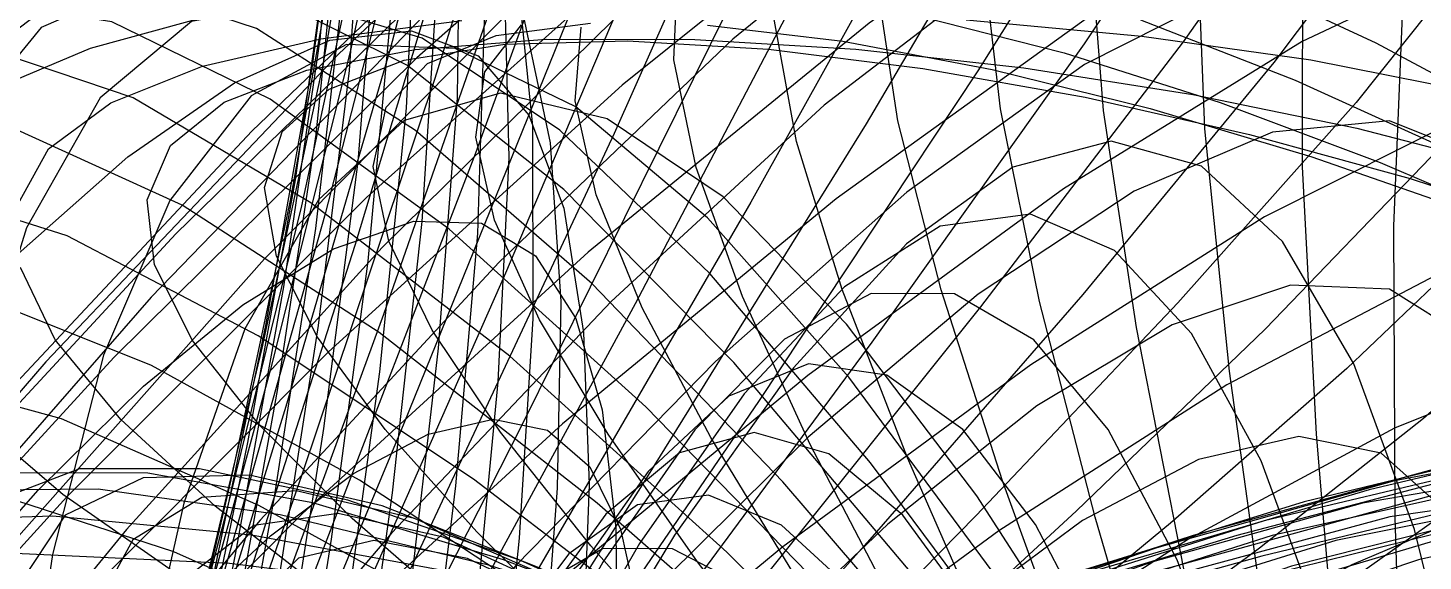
# Model space of a CAD drawing. Header units: metres. Extents: x 6 to 209, y 2 to 206.
# Drawn here: x 81.57 to 121.36, y 134.31 to 149.53 of the extents above; entities that cross this region are included whole.
import ezdxf

# ---------------------------------------------------------------- set-up
doc = ezdxf.new("R2010")
doc.units = ezdxf.units.M

msp = doc.modelspace()

# ---------------------------------------------------------------- linework, layer by layer
for points in [[(49.877, 179.262), (59.5963, 186.5542), (69.2255, 193.0405), (78.4413, 198.4687), (86.9445, 202.6122), (94.471, 205.2783), (100.8001, 206.3159), (105.7626, 205.6207), (109.2457, 203.1402), (111.1968, 198.8757), (111.6242, 192.8837), (110.5969, 185.274), (108.2405, 176.2073), (104.7324, 165.8906), (100.2946, 154.5702), (95.1848, 142.5249), (89.6866, 130.0566), (84.0981, 117.4809), (78.721, 105.1173), (73.8483, 93.2786)], [(48.7632, 177.8421), (58.6249, 185.1089), (68.4924, 191.6599), (78.0298, 197.2441), (86.9223, 201.6324), (94.8874, 204.6264), (101.6842, 206.065), (107.1218, 205.8318), (111.0655, 203.8587), (113.4415, 200.1299), (114.238, 194.6828), (113.5059, 187.6078), (111.3556, 179.0458), (107.9527, 169.1845), (103.5112, 158.2525), (98.2849, 146.5128), (92.5579, 134.254), (86.6333, 121.7817), (80.8216, 109.4084), (75.429, 97.444)], [(51.4634, 180.1982), (60.9198, 187.3876), (70.1968, 193.6878), (78.9875, 198.8504), (87.012, 202.6555), (94.0271, 204.9207), (99.8346, 205.5076), (104.2881, 204.3273), (107.2968, 201.3443), (108.829, 196.5782), (108.9121, 190.104), (107.6305, 182.0504), (105.1225, 172.5958), (101.5741, 161.9632), (97.2114, 150.4131), (92.2919, 138.2358), (87.0946, 125.7415), (81.9085, 113.2507), (77.0222, 101.0841)], [(48.2043, 176.0022), (58.0793, 183.1139), (68.0593, 189.6029), (77.8005, 195.2242), (86.9764, 199.7513), (95.2897, 202.9839), (102.482, 204.7555), (108.3429, 204.9404), (112.7171, 203.458), (115.5095, 200.2766), (116.6877, 195.4156), (116.283, 188.9455), (114.3883, 180.9862), (111.1543, 171.7042), (106.7832, 161.3073), (101.5212, 150.0388), (95.6482, 138.1694), (89.4677, 125.9896), (83.2952, 113.8), (77.4455, 101.9018)], [(44.3843, 172.9465), (53.4243, 180.6119), (62.5118, 187.5792), (71.3399, 193.5843), (79.6212, 198.3867), (87.0976, 201.7777), (93.549, 203.5883), (98.8008, 203.6958), (102.7294, 202.0283), (105.2662, 198.5683), (106.3989, 193.3538), (106.1718, 186.4778), (104.6828, 178.0854), (102.0796, 168.3704), (98.5532, 157.5683), (94.3303, 145.9498), (89.6645, 133.8118), (84.826, 121.4679), (80.0915, 109.2384), (75.7332, 97.4398)], [(48.2602, 173.8238), (58.0175, 180.6569), (67.9787, 186.9592), (77.7969, 192.4966), (87.1389, 197.0496), (95.6962, 200.4208), (103.1968, 202.4427), (109.4134, 202.9838), (114.1721, 201.9542), (117.3574, 199.3089), (118.9166, 195.0508), (118.8604, 189.231), (117.2624, 181.9484), (114.256, 173.3467), (110.0284, 163.6109), (104.8139, 152.9613), (98.8843, 141.6474), (92.539, 129.94), (86.0933, 118.1225), (79.8665, 106.4826), (74.1695, 95.3027)], [(46.9802, 173.0868), (55.6532, 180.4955), (64.2852, 187.1367), (72.5889, 192.7556), (80.2988, 197.1233), (87.1803, 200.0454), (93.0374, 201.369), (97.7192, 200.9889), (101.1249, 198.8515), (103.2065, 194.9576), (103.9699, 189.3625), (103.4737, 182.1756), (101.8267, 173.5566), (99.1829, 163.7109), (95.7349, 152.8833), (91.7067, 141.3501), (87.3443, 129.4103), (82.9066, 117.3761), (78.6546, 105.5627), (74.8417, 94.2778)], [(48.9636, 171.3978), (58.4769, 177.8421), (68.289, 183.8423), (78.0551, 189.1796), (87.4398, 193.6459), (96.1286, 197.0512), (103.8392, 199.231), (110.3312, 200.0526), (115.4145, 199.4198), (118.9552, 197.2775), (120.8808, 193.6143), (121.1816, 188.4636), (119.9109, 181.9035), (117.1825, 174.0551), (113.1661, 165.0788), (108.0807, 155.1706), (102.1859, 144.5553), (95.7724, 133.4805), (89.1509, 122.2085), (82.6401, 111.0085), (76.5547, 100.1478)], [(49.8107, 172.8174), (58.0427, 179.8755), (66.1554, 186.1074), (73.8832, 191.2708), (80.9837, 195.1517), (87.2466, 197.5722), (92.5001, 198.3974), (96.6166, 197.5407), (99.517, 194.9668), (101.1723, 190.6941), (101.6043, 184.7945), (100.8838, 177.3913), (99.1274, 168.6561), (96.4925, 158.8028), (93.1705, 148.0816), (89.3796, 136.7704), (85.3557, 125.1662), (81.3434, 113.5752), (77.5863, 102.3033)], [(50.317, 168.8171), (59.4708, 174.7815), (69.0111, 180.3802), (78.6, 185.4128), (87.9047, 189.6866), (96.6093, 193.0233), (104.4259, 195.2654), (111.1044, 196.2827), (116.4417, 195.9768), (120.2881, 194.2857), (122.5527, 191.1866), (123.2059, 186.6971), (122.2805, 180.8764), (119.8697, 173.823), (116.1234, 165.6734), (111.2425, 156.5974), (105.4709, 146.7938), (99.0867, 136.4843), (92.3912, 125.9068), (85.6979, 115.308), (79.3208, 104.9361), (73.5621, 95.0327)], [(45.0834, 164.9166), (52.7511, 172.1771), (60.4919, 178.8136), (68.0463, 184.5767), (75.1713, 189.2392), (81.6484, 192.604), (87.2912, 194.5114), (91.9515, 194.8454), (95.524, 193.538), (97.9495, 190.5719), (99.2162, 185.9821), (99.3595, 179.855), (98.4597, 172.3259), (96.6388, 163.5751), (94.0548, 153.8222), (90.8955, 143.319), (87.3708, 132.3415), (83.7047, 121.1809), (80.1259, 110.1344), (76.8594, 99.4949)], [(44.3765, 160.6321), (52.2918, 166.1702), (60.9871, 171.5871), (70.1465, 176.7053), (79.4433, 181.3459), (88.5522, 185.3346), (97.1602, 188.5079), (104.9781, 190.7193), (111.7504, 191.8446), (117.2644, 191.7871), (121.3573, 190.4811), (123.9222, 187.8956), (124.9109, 184.0355), (124.336, 178.9426), (122.2696, 172.695), (118.8406, 165.4054), (114.2298, 157.218), (108.6623, 148.3046), (102.4002, 138.8595), (95.7315, 129.094), (88.9602, 119.2296), (82.3946, 109.4918), (76.3359, 100.1028)], [(48.461, 164.3908), (55.6884, 171.2344), (62.9124, 177.4032), (69.8943, 182.6628), (76.4138, 186.8024), (82.2757, 189.6432), (87.3169, 191.0444), (91.4115, 190.9088), (94.4746, 189.1866), (96.4652, 185.8777), (97.3863, 181.0319), (97.2847, 174.7482), (96.2479, 167.1717), (94.4009, 158.4887), (91.9004, 148.9216), (88.9284, 138.7209), (85.6853, 128.158), (82.3815, 117.5154), (79.2293, 107.0784), (76.4344, 97.125)], [(45.1382, 156.8096), (51.7531, 163.6868), (58.5278, 170.0835), (65.2333, 175.7634), (71.6518, 180.508), (77.5848, 184.124), (82.8592, 186.4508), (87.3338, 187.3664), (90.9031, 186.792), (93.501, 184.695), (95.1022, 181.091), (95.7226, 176.0432), (95.4181, 169.6612), (94.2815, 162.0975), (92.4388, 153.5426), (90.0439, 144.2191), (87.272, 134.3745), (84.3127, 124.2728), (81.3627, 114.1866), (78.6178, 104.3875), (76.265, 95.1374)], [(47.4984, 158.6178), (54.8299, 163.5364), (62.9884, 168.3636), (71.6763, 172.9465), (80.5821, 177.1291), (89.3918, 180.7576), (97.7997, 183.6861), (105.5195, 185.7819), (112.2943, 186.9303), (117.9054, 187.0394), (122.1802, 186.0436), (124.9981, 183.9067), (126.2944, 180.6237), (126.0626, 176.2221), (124.3541, 170.7615), (121.2762, 164.3326), (116.988, 157.0548), (111.6943, 149.0734), (105.6377, 140.555), (99.0902, 131.6832), (92.3421, 122.6526), (85.6923, 113.6636), (79.4361, 104.9158), (73.8551, 96.6026)], [(48.6199, 156.4197), (54.8656, 162.8931), (61.1974, 168.837), (67.4044, 174.0294), (73.2886, 178.2676), (78.6719, 181.3759), (83.4019, 183.2116), (87.3572, 183.6707), (90.4507, 182.6915), (92.6328, 180.2577), (93.8921, 176.3988), (94.2553, 171.1901), (93.7855, 164.75), (92.5793, 157.2368), (90.7626, 148.8435), (88.4851, 139.7914), (85.9149, 130.3235), (83.2308, 120.6958), (80.6159, 111.1696), (78.25, 102.0024)], [(51.1392, 156.6865), (57.848, 160.983), (65.4148, 165.2044), (73.5628, 169.2222), (81.9987, 172.904), (90.4233, 176.1178), (98.5419, 178.7371), (106.0748, 180.6452), (112.7673, 181.7395), (118.3984, 181.9359), (122.789, 181.1717), (125.8077, 179.4089), (127.3754, 176.6358), (127.4682, 172.8684), (126.1178, 168.1505), (123.4102, 162.5531), (119.4825, 156.1728), (114.5174, 149.1295), (108.7368, 141.5629), (102.3934, 133.6287), (95.7613, 125.4943), (89.1259, 117.3335), (82.7735, 109.322), (76.9804, 101.6314)], [(46.166, 149.6005), (51.8373, 156.0315), (57.7327, 162.1107), (63.6507, 167.6164), (69.397, 172.3406), (74.7919, 176.0964), (79.6758, 178.7243), (83.915, 180.0989), (87.4056, 180.1327), (90.0773, 178.7804), (91.8945, 176.0402), (92.858, 171.9544), (93.0035, 166.6088), (92.3999, 160.1296), (91.1466, 152.6797), (89.3683, 144.4536), (87.211, 135.671), (84.8349, 126.5694), (82.4089, 117.3968), (80.1033, 108.4033), (78.0833, 99.8329)], [(49.3141, 149.6144), (54.7389, 155.7305), (60.3192, 161.4426), (65.8671, 166.5402), (71.2035, 170.8284), (76.1646, 174.1346), (80.6076, 176.3148), (84.415, 177.2593), (87.4987, 176.8961), (89.8025, 175.1947), (91.3038, 172.1667), (92.0133, 167.8663), (91.9747, 162.3887), (91.2618, 155.8673), (89.9759, 148.4691), (88.2409, 140.3901), (86.1986, 131.8479), (84.0026, 123.0756), (81.8124, 114.3134), (79.7871, 105.8013), (78.0786, 97.7707)], [(47.1506, 143.6783), (52.0907, 149.7611), (57.3071, 155.5995), (62.619, 160.9833), (67.8502, 165.7119), (72.8347, 169.6023), (77.4229, 172.4947), (81.4861, 174.2593), (84.9214, 174.8004), (87.6543, 174.0607), (89.6411, 172.0231), (90.8702, 168.7118), (91.3615, 164.1922), (91.1655, 158.5687), (90.3607, 151.9815), (89.05, 144.6022), (87.3567, 136.6283), (85.4192, 128.2767), (83.3855, 119.7767), (81.407, 111.3621), (79.6329, 103.2642)], [(126.3944, 174.6011), (128.192, 172.2611), (128.5823, 169.0557), (127.5785, 165.0159), (125.2464, 160.1958), (121.7011, 154.6716), (117.1032, 148.5399), (111.6525, 141.915), (105.581, 134.926), (99.1441, 127.7131), (92.6113, 120.4239), (86.2563, 113.2087), (80.347, 106.2166), (75.1353, 99.5907)], [(49.6633, 144.1963), (54.5024, 150.1033), (59.5562, 155.7083), (64.6523, 160.8075), (69.624, 165.2087), (74.3165, 168.739), (78.5922, 171.2503), (82.3349, 172.6253), (85.4539, 172.7816), (87.8868, 171.6749), (89.6011, 169.3012), (90.595, 165.6967), (90.8967, 160.9378), (90.5633, 155.1382), (89.6774, 148.4453), (88.3443, 141.0361), (86.6871, 133.1107), (84.8417, 124.8864), (82.9517, 116.5902), (81.1619, 108.4514), (79.6133, 100.6941)], [(129.0956, 101.4556), (132.079, 114.9008), (134.5887, 127.5976), (136.4086, 139.2013), (137.3507, 149.4031), (137.2622, 157.9403), (136.0323, 164.6045), (133.5975, 169.2481), (129.944, 171.7892), (125.1099, 172.2131), (119.1841, 170.5728), (112.3045, 166.9859), (104.6532, 161.6303), (96.451, 154.7374), (87.9497, 146.5833), (79.4239, 137.4789), (71.1613, 127.7587), (63.4527, 117.7686), (56.5816, 107.8539), (50.8144, 98.347)], [(127.1163, 91.7818), (130.4455, 105.5275), (133.4485, 118.7661), (135.8914, 131.1371), (137.5628, 142.3086), (138.2821, 151.9881), (137.9074, 159.9318), (136.3415, 165.9527), (133.5362, 169.9262), (129.4948, 171.7935), (124.2734, 171.5632), (117.9791, 169.3103), (110.7671, 165.1727), (102.8359, 159.346), (94.4209, 152.076), (85.786, 143.6496), (77.215, 134.3844), (69.0016, 124.6173), (61.4388, 114.6926), (54.8092, 104.9493), (49.3739, 95.7097)], [(127.7255, 97.2633), (130.6337, 110.7074), (133.1576, 123.5341), (135.0807, 135.3918), (136.2103, 145.9605), (136.386, 154.9626), (135.4861, 162.1719), (133.4328, 167.4205), (130.1966, 170.604), (125.7978, 171.685), (120.3067, 170.6932), (113.8422, 167.7237), (106.5679, 162.9339), (98.6873, 156.5363), (90.4367, 148.7917), (82.0777, 139.9989), (73.8878, 130.484), (66.1511, 120.5892), (59.1478, 110.6599), (53.145, 101.0331)], [(47.3557, 138.9786), (51.8082, 144.9105), (56.5882, 150.6876), (61.5276, 156.1037), (66.4605, 160.96), (71.2281, 165.0713), (75.685, 168.2732), (79.7036, 170.4281), (83.1783, 171.4301), (86.0296, 171.2089), (88.2055, 169.733), (89.6837, 167.0107), (90.4716, 163.0907), (90.6052, 158.0602), (90.1479, 152.0428), (89.1871, 145.1944), (87.8305, 137.6979), (86.2021, 129.7578), (84.4363, 121.5933), (82.6735, 113.4306), (81.0534, 105.4961), (79.7101, 98.0088)], [(78.1785, 162.2728), (85.5319, 164.9166), (93.0153, 167.2236), (100.3637, 169.1079), (107.3196, 170.4879), (113.6418, 171.2905), (119.1144, 171.4532), (123.5537, 170.9268), (126.8157, 169.6778), (128.8001, 167.6897), (129.4547, 164.9648), (128.7765, 161.5242), (126.8122, 157.4081), (123.6561, 152.6751), (119.4468, 147.401), (114.362, 141.6772), (108.6121, 135.6078), (102.4324, 129.3076), (96.0746, 122.8982), (89.7978, 116.5052), (83.8585, 110.2544), (78.5018, 104.2681)], [(49.1636, 139.9419), (53.6516, 145.8479), (58.413, 151.5359), (63.2829, 156.8012), (68.1001, 161.4481), (72.7122, 165.2973), (76.9815, 168.1921), (80.7891, 170.0039), (84.039, 170.6378), (86.6611, 170.0351), (88.6135, 168.1768), (89.8833, 165.0838), (90.4865, 160.8172), (90.4671, 155.4761), (89.8948, 149.1947), (88.8619, 142.1382), (87.4797, 134.4972), (85.8735, 126.4818), (84.1775, 118.3143), (82.5297, 110.2223), (81.0661, 102.4307)], [(128.3559, 95.8448), (131.7329, 109.3063), (134.6993, 122.1436), (137.0257, 134.0108), (138.5084, 144.5937), (138.9777, 153.6202), (138.3051, 160.8693), (136.4084, 166.1778), (133.2562, 169.4449), (128.8694, 170.6358), (123.3213, 169.7811), (116.736, 166.9759), (109.2842, 162.3755), (101.1782, 156.1893), (92.6645, 148.6729), (84.0155, 140.119), (75.5199, 130.8464), (67.473, 121.1887), (60.1661, 111.4827), (53.8759, 102.0558)], [(47.7605, 134.2362), (52.1131, 140.6566), (56.819, 146.935), (61.7134, 152.8476), (66.6322, 158.1777), (71.4185, 162.7233), (75.9279, 166.3045), (80.0331, 168.7701), (83.6284, 170.0031), (86.6329, 169.9248), (88.993, 168.4987), (90.6843, 165.7313), (91.7111, 161.6728), (92.1063, 156.4155), (91.9295, 150.0912), (91.2641, 142.8669), (90.2139, 134.9394), (88.8984, 126.5287), (87.448, 117.871), (85.999, 109.2111), (84.6871, 100.7934)], [(47.8556, 136.3511), (52.1612, 142.4312), (56.8033, 148.3686), (61.619, 153.9516), (66.4467, 158.9753), (71.1316, 163.2487), (75.5312, 166.6019), (79.5205, 168.8918), (82.9955, 170.0081), (85.877, 169.8766), (88.1128, 168.4628), (89.6794, 165.7734), (90.5821, 161.8563), (90.8542, 156.7991), (90.5557, 150.7271), (89.7699, 143.7988), (88.6005, 136.2012), (87.1666, 128.1432), (85.5985, 119.8492), (84.0317, 111.5517), (82.6018, 103.4831)], [(49.13, 137.7278), (53.5803, 143.9016), (58.3189, 149.8614), (63.1822, 155.3928), (68.0094, 160.2906), (72.6487, 164.3664), (76.9621, 167.4552), (80.8303, 169.4214), (84.1567, 170.1641), (86.8703, 169.6207), (88.9278, 167.7695), (90.3149, 164.631), (91.0459, 160.2676), (91.1631, 154.7814), (90.7344, 148.3116), (89.8504, 141.03), (88.6204, 133.135), (87.168, 124.8455), (85.6258, 116.3937), (84.1303, 108.0172), (82.816, 99.9513)], [(50.5105, 139.1887), (55.0996, 145.4362), (59.9279, 151.3948), (64.8311, 156.8483), (69.65, 161.5922), (74.2359, 165.4414), (78.4557, 168.2372), (82.1967, 169.8524), (85.3696, 170.1966), (87.912, 169.2198), (89.7898, 166.9138), (90.9979, 163.3139), (91.5601, 158.4973), (91.5273, 152.581), (90.9754, 145.7184), (90.0019, 138.0942), (88.7216, 129.9181), (87.262, 121.4185), (85.7578, 112.8346), (84.3458, 104.4083), (83.159, 96.3766)], [(50.7283, 141.0973), (55.2826, 147.0102), (60.0596, 152.6389), (64.8963, 157.7788), (69.6353, 162.2369), (74.1295, 165.8385), (78.2475, 168.4339), (81.8784, 169.9035), (84.9346, 170.1626), (87.3553, 169.1646), (89.1078, 166.9028), (90.1882, 163.4114), (90.6212, 158.7645), (90.4588, 153.0736), (89.7773, 146.485), (88.6745, 139.174), (87.2656, 131.3402), (85.678, 123.2003), (84.0464, 114.9813), (82.5074, 106.913), (81.1938, 99.2202)], [(126.3735, 93.1343), (129.1545, 106.3677), (131.6408, 119.1212), (133.6187, 131.0421), (134.8949, 141.8052), (135.3043, 151.1229), (134.7167, 158.7552), (133.0431, 164.5171), (130.2393, 168.2843), (126.3088, 169.9974), (121.3034, 169.6627), (115.3223, 167.3521), (108.5092, 163.1996), (101.0481, 157.3961), (93.157, 150.1824), (85.081, 141.8406), (77.0837, 132.6831), (69.4382, 123.0424), (62.4174, 113.2584), (56.2845, 103.6668)], [(49.5483, 135.5672), (54.0319, 142.0305), (58.8165, 148.2759), (63.7369, 154.0788), (68.6312, 159.2244), (73.3463, 163.5155), (77.7431, 166.7796), (81.7013, 168.875), (85.1234, 169.6963), (87.9376, 169.1783), (90.0999, 167.2988), (91.5954, 164.0793), (92.438, 159.5853), (92.6696, 153.9238), (92.3576, 147.2403), (91.5923, 139.7143), (90.4826, 131.5528), (89.1517, 122.9843), (87.7318, 114.2506), (86.3586, 105.5991), (85.1662, 97.2746)], [(122.0101, 98.5895), (121.6719, 107.8518), (121.2429, 117.2868), (120.8356, 126.6152), (120.5619, 135.5619), (120.5276, 143.8652), (120.8283, 151.286), (121.5447, 157.6151), (122.7394, 162.6807), (124.4536, 166.3533), (126.7047, 168.5506), (129.4853, 169.239), (132.7628, 168.4351), (136.4795, 166.204), (140.5548, 162.6571), (144.8868, 157.9475)], [(47.6127, 130.2767), (51.7683, 136.7674), (56.3323, 143.1919), (61.142, 149.323), (66.0342, 154.9384), (70.8509, 159.8282), (75.4444, 163.8026), (79.6829, 166.6988), (83.4543, 168.387), (86.6704, 168.7753), (89.2691, 167.8128), (91.2165, 165.4924), (92.5075, 161.8509), (93.1652, 156.9682), (93.2396, 150.9651), (92.8054, 143.9993), (91.9583, 136.2602), (90.8109, 127.963), (89.4885, 119.3413), (88.123, 110.6395), (86.8485, 102.1046)], [(129.5499, 99.6542), (132.9159, 112.6446), (135.7922, 124.9092), (137.9576, 136.1211), (139.2191, 145.9881), (139.4204, 154.2622), (138.4483, 160.7472), (136.2372, 165.3049), (132.7728, 167.8593), (128.0931, 168.3981), (122.288, 166.9725), (115.4964, 163.6951), (107.9024, 158.7348), (99.7286, 152.3105), (91.2294, 144.6831), (82.6814, 136.1455), (74.3744, 127.0126), (66.601, 117.6094), (59.6464, 108.2599), (53.7778, 99.2755)], [(127.6799, 102.0703), (130.0799, 114.5512), (132.0644, 126.3429), (133.4428, 137.1203), (134.0485, 146.5915), (133.7462, 154.5074), (132.4379, 160.6698), (130.0669, 164.9376), (126.6215, 167.2313), (122.1355, 167.535), (116.6886, 165.8968), (110.4038, 162.4263), (103.4442, 157.2903), (96.0075, 150.7066), (88.3194, 142.9362), (80.6265, 134.2732), (73.187, 125.035), (66.2626, 115.5503), (60.1087, 106.1478), (54.9653, 97.1445)], [(121.7431, 103.0743), (120.8489, 111.9399), (119.8986, 120.876), (119.0155, 129.6241), (118.3199, 137.9326), (117.9239, 145.5651), (117.9273, 152.3089), (118.4125, 157.981), (119.4415, 162.4349), (121.0526, 165.5647), (123.2584, 167.3085), (126.0448, 167.65), (129.371, 166.6186), (133.1701, 164.288), (137.3514, 160.7729), (141.8029, 156.225)], [(50.2353, 131.2954), (54.466, 137.725), (59.046, 144.0139), (63.8149, 149.9378), (68.6137, 155.28), (73.2903, 159.8386), (77.7046, 163.4345), (81.7335, 165.9172), (85.2748, 167.1708), (88.2505, 167.1181), (90.609, 165.7237), (92.3264, 162.9955), (93.4073, 158.9851), (93.8833, 153.7856), (93.8117, 147.5298), (93.2729, 140.3849), (92.3664, 132.5475), (91.2069, 124.2375), (89.9193, 115.6899), (88.6339, 107.1478), (87.4804, 98.854)], [(80.7696, 159.2028), (87.559, 161.3489), (94.5333, 163.2027), (101.4448, 164.6977), (108.0496, 165.7705), (114.1168, 166.3634), (119.4361, 166.4266), (123.8259, 165.9202), (127.1391, 164.8161), (129.269, 163.0994), (130.1522, 160.7696), (129.7718, 157.8408), (128.1571, 154.3424), (125.383, 150.3186), (121.5673, 145.8273), (116.8659, 140.9394), (111.4677, 135.7369), (105.5876, 130.3108), (99.4587, 124.7585), (93.3235, 119.1819), (87.4258, 113.6839), (82.0011, 108.3662), (77.2686, 103.326)], [(122.2806, 99.191), (121.0196, 107.3309), (119.6142, 115.6899), (118.1951, 124.0313), (116.8934, 132.1198), (115.8353, 139.7293), (115.1368, 146.6502), (114.8991, 152.6965), (115.2042, 157.7116), (116.1111, 161.5731), (117.6536, 164.197), (119.838, 165.54), (122.6427, 165.6001), (126.0183, 164.4167), (129.8888, 162.0683), (134.1541, 158.6698), (138.6933, 154.3674), (143.3681, 149.3338)], [(130.6572, 103.0721), (133.9563, 115.4328), (136.6947, 126.9842), (138.6619, 137.4227), (139.6786, 146.4812), (139.6038, 153.9376), (138.3407, 159.6221), (135.8411, 163.422), (132.1075, 165.2847), (127.1943, 165.2194), (121.2062, 163.2954), (114.2952, 159.6391), (106.6554, 154.4295), (98.517, 147.8905), (90.1382, 140.2834), (81.7962, 131.8968), (73.7778, 123.0363), (66.3691, 114.0139), (59.8454, 105.1364), (54.4613, 96.6953)], [(49.622, 125.8125), (53.4148, 132.0641), (57.6487, 138.3237), (62.1703, 144.3718), (66.8239, 149.9908), (71.4573, 154.9731), (75.9266, 159.1288), (80.1012, 162.2918), (83.8686, 164.3265), (87.1375, 165.1327), (89.8408, 164.649), (91.9379, 162.8555), (93.4149, 159.7751), (94.2853, 155.4723), (94.5883, 150.0521), (94.3871, 143.656), (93.7659, 136.4578), (92.8261, 128.6576), (91.6823, 120.4757), (90.457, 112.1446), (89.2762, 103.9016)], [(126.2418, 97.9956), (128.5128, 110.0191), (130.4584, 121.4975), (131.8938, 132.1118), (132.6542, 141.571), (132.6025, 149.6221), (131.6341, 156.0579), (129.6826, 160.7242), (126.7226, 163.5242), (122.7716, 164.4218), (117.8903, 163.4419), (112.1813, 160.6695), (105.786, 156.246), (98.8802, 150.3641), (91.6687, 143.2603), (84.378, 135.2066), (77.249, 126.5007), (70.5284, 117.4552), (64.46, 108.3863), (59.2762, 99.6033)], [(121.6295, 103.6091), (119.8746, 111.2567), (118.0157, 119.0286), (116.1905, 126.7106), (114.5357, 134.0922), (113.1808, 140.9737), (112.243, 147.1723), (111.8226, 152.5283), (111.9989, 156.9102), (112.8264, 160.2184), (114.3328, 162.3886), (116.5173, 163.393), (119.3501, 163.2414), (122.7731, 161.9797), (126.7017, 159.6883), (131.0274, 156.4786), (135.6212, 152.4888), (140.3383, 147.8787), (145.0228, 142.8238)], [(50.0772, 120.5424), (53.3454, 126.4372), (57.1293, 132.4772), (61.2866, 138.4534), (65.6694, 144.1545), (70.1296, 149.3735), (74.5238, 153.9162), (78.7188, 157.607), (82.5954, 160.2963), (86.0529, 161.8651), (89.0119, 162.2299), (91.417, 161.3457), (93.2381, 159.2079), (94.471, 155.8527), (95.1371, 151.356), (95.2818, 145.8314), (94.9723, 139.4262), (94.2947, 132.3167), (93.3502, 124.7025), (92.2506, 116.7995), (91.1139, 108.8332), (90.0593, 101.0309)], [(128.0578, 93.8263), (131.6411, 105.9996), (134.8238, 117.6071), (137.3842, 128.342), (139.1253, 137.9265), (139.8832, 146.1205), (139.5334, 152.7292), (137.9964, 157.609), (135.2409, 160.672), (131.2862, 161.888), (126.2015, 161.285), (120.1043, 158.9471), (113.1571, 155.0118), (105.5613, 149.6635), (97.5514, 143.1273), (89.3859, 135.6602), (81.3392, 127.5421), (73.6915, 119.0656), (66.7189, 110.5253), (60.684, 102.208)], [(77.6652, 154.5848), (83.4524, 156.479), (89.693, 158.161), (96.1634, 159.582), (102.6333, 160.6935), (108.8735, 161.4494), (114.664, 161.8076), (119.8021, 161.7314), (124.1094, 161.1912), (127.4383, 160.1658), (129.6772, 158.6438), (130.7542, 156.6242), (130.64, 154.1169), (129.3489, 151.1434), (126.9383, 147.7362), (123.5062, 143.9388), (119.1883, 139.8045), (114.1527, 135.3957), (108.5942, 130.7821), (102.727, 126.0393), (96.7769, 121.2468), (90.9736, 116.486), (85.542, 111.8383), (80.6942, 107.3826)], [(122.5382, 100.8352), (120.5481, 107.6912), (118.3587, 114.7819), (116.1108, 121.9175), (113.9474, 128.9073), (112.0079, 135.5661), (110.4229, 141.7204), (109.3085, 147.2134), (108.7622, 151.9105), (108.8587, 155.7033), (109.6466, 158.5127), (111.1465, 160.2912), (113.3497, 161.0241), (116.2181, 160.7297), (119.6852, 159.4575), (123.6584, 157.2868), (128.0218, 154.323), (132.6399, 150.6937), (137.3626, 146.5438), (142.0305, 142.0305)], [(124.8635, 94.3016), (126.9708, 105.7069), (128.8372, 116.7066), (130.2863, 126.9928), (131.1586, 136.2807), (131.3174, 144.3182), (130.6549, 150.894), (129.0974, 155.8446), (126.6081, 159.0594), (123.1899, 160.4844), (118.8862, 160.1233), (113.7793, 158.0371), (107.9894, 154.3418), (101.67, 149.2033), (95.0035, 142.832), (88.195, 135.4749), (81.4653, 127.4062), (75.0436, 118.9181), (69.1591, 110.3102), (64.0332, 101.8787)], [(49.6898, 110.7714), (51.6898, 115.7081), (54.3735, 121.086), (57.6259, 126.7267), (61.319, 132.4379), (65.3168, 138.0204), (69.4796, 143.2749), (73.6692, 148.0095), (77.754, 152.0459), (81.6129, 155.2266), (85.1397, 157.4198), (88.2465, 158.5248), (90.8667, 158.4754), (92.9562, 157.2426), (94.4954, 154.8358), (95.4886, 151.3026), (95.9637, 146.7278), (95.9706, 141.2301), (95.5785, 134.9588), (94.8732, 128.0883), (93.953, 120.813), (92.9249, 113.3401), (91.8998, 105.8833), (90.9883, 98.6553)], [(123.6095, 98.9865), (121.4977, 105.0221), (119.0911, 111.3717), (116.5295, 117.871), (113.9585, 124.3518), (111.5239, 130.6469), (109.366, 136.5959), (107.6143, 142.0502), (106.382, 146.8777), (105.762, 150.9666), (105.8232, 154.2294), (106.6072, 156.6046), (108.1267, 158.059), (110.365, 158.5879), (113.2755, 158.215), (116.7841, 156.9911), (120.7907, 154.9916), (125.1729, 152.3139), (129.7903, 149.0734), (134.4892, 145.399), (139.1079, 141.4288), (143.4826, 137.3049)], [(128.9832, 96.9794), (132.4735, 108.3842), (135.499, 119.1542), (137.851, 129.0088), (139.3478, 137.6973), (139.842, 145.0073), (139.2263, 150.7713), (137.4386, 154.8712), (134.4641, 157.2423), (130.3373, 157.8744), (125.1407, 156.8118), (119.0029, 154.1505), (112.0939, 150.0347), (104.62, 144.6512), (96.8165, 138.222), (88.9397, 130.9963), (81.2576, 123.2417), (74.0411, 115.2343), (67.5539, 107.2489), (62.0432, 99.5495)], [(125.4774, 101.7704), (127.2312, 112.1527), (128.6553, 121.967), (129.5974, 130.9394), (129.9243, 138.8233), (129.5278, 145.4077), (128.329, 150.5239), (126.2827, 154.0514), (123.3793, 155.9212), (119.6461, 156.1183), (115.1472, 154.6813), (109.9818, 151.7013), (104.2816, 147.3179), (98.2063, 141.7142), (91.9385, 135.1101), (85.6777, 127.7541), (79.6336, 119.9151), (74.0183, 111.8718), (69.0396, 103.9035)], [(122.5999, 103.2022), (120.0849, 108.7982), (117.318, 114.6198), (114.4438, 120.5218), (111.6111, 126.3571), (108.9666, 131.9814), (106.6499, 137.2577), (104.7877, 142.0609), (103.489, 146.2808), (102.841, 149.8265), (102.9056, 152.6282), (103.7168, 154.6395), (105.2793, 155.8383), (107.5679, 156.2273), (110.5283, 155.8332), (114.0786, 154.7054), (118.1122, 152.9138), (122.5014, 150.5463), (127.1018, 147.7049), (131.7571, 144.5022), (136.3049, 141.0575), (140.5825, 137.4919), (144.4324, 133.9246)], [(81.0766, 149.3452), (84.5471, 151.991), (87.6828, 153.6875), (90.4094, 154.3526), (92.6727, 153.9373), (94.44, 152.4275), (95.7009, 149.8446), (96.467, 146.2454), (96.7713, 141.7197), (96.6658, 136.3879), (96.2198, 130.3968), (95.5162, 123.9147), (94.6483, 117.1261), (93.7158, 110.2251), (92.8205, 103.409)], [(129.7803, 99.6472), (133.1381, 110.2218), (135.9759, 120.1107), (138.0994, 129.0603), (139.3433, 136.8477), (139.5769, 143.2878), (138.7105, 148.239), (136.6984, 151.6074), (133.5418, 153.3493), (129.2888, 153.4721), (124.0336, 152.033), (117.9132, 149.137), (111.1034, 144.9318), (103.8125, 139.6029), (96.2743, 133.3663), (88.7399, 126.4603), (81.4692, 119.1375), (74.7214, 111.6554), (68.7457, 104.2672)], [(124.0468, 98.329), (125.6631, 107.988), (127.0295, 117.2147), (128.0029, 125.75), (128.456, 133.3567), (128.2822, 139.8281), (127.4005, 144.9947), (125.7593, 148.7294), (123.3389, 150.952), (120.1528, 151.6312), (116.2483, 150.786), (111.7056, 148.484), (106.635, 144.8392), (101.174, 140.0077), (95.4828, 134.1817), (89.7391, 127.5828), (84.1316, 120.4541), (78.8541, 113.0512), (74.0983, 105.6332), (70.0473, 98.4538)], [(133.5228, 97.7793), (127.3341, 105.9553), (121.0978, 114.2328), (114.9136, 122.2966), (108.8809, 129.8392), (103.0954, 136.5715), (97.6476, 142.2336), (92.6203, 146.6039), (88.0863, 149.5075), (84.107, 150.8224), (80.7311, 150.4839), (77.9934, 148.4873), (75.9144, 144.8882), (74.5002, 139.8007), (73.7426, 133.3934), (73.6203, 125.8835), (74.0996, 117.5295), (75.1361, 108.622), (76.6764, 99.4732)], [(129.3784, 102.2898), (123.6522, 110.6358), (117.9383, 118.8774), (112.3208, 126.7061), (106.8818, 133.8282), (101.7003, 139.9752), (96.8496, 144.9129), (92.3963, 148.4509), (88.3982, 150.4485), (84.9038, 150.8206), (81.9506, 149.5406), (79.5652, 146.6413), (77.7624, 142.2143), (76.5454, 136.4067), (75.9066, 129.4159), (75.8277, 121.483), (76.2807, 112.884), (77.2298, 103.9204)], [(123.7599, 102.125), (121.2346, 106.9948), (118.3627, 112.1395), (115.2849, 117.4366), (112.1495, 122.7597), (109.107, 127.9821), (106.304, 132.9809), (103.8779, 137.6406), (101.9516, 141.857), (100.6291, 145.5399), (99.991, 148.6159), (100.0919, 151.0306)], [(115.6205, 151.1458), (120.0143, 149.0982), (124.5922, 146.6514), (129.1963, 143.9016), (133.6644, 140.9499), (137.8353, 137.8979), (141.5551, 134.8445), (144.6821, 131.8826)], [(130.6416, 150.5848), (132.0184, 148.9475), (132.3437, 147.0203), (131.6072, 144.8163), (129.8367, 142.3534), (127.0971, 139.6543), (123.4883, 136.7463), (119.1414, 133.6609), (114.2146, 130.4337), (108.8869, 127.1033), (103.3524, 123.7111), (97.8128, 120.3003), (92.4707, 116.915), (87.5222, 113.5997), (83.1497, 110.3977), (79.5155, 107.3511)], [(131.4672, 150.4788), (130.4693, 147.9358), (128.3949, 145.0487), (125.3244, 141.849), (121.3748, 138.3758), (116.6948, 134.6746), (111.46, 130.7966), (105.8664, 126.7978), (100.1234, 122.7375), (94.4466, 118.6771), (89.0496, 114.6787), (84.1364, 110.8036), (79.8944, 107.1105)], [(131.5394, 101.5146), (124.8678, 109.581), (118.1834, 117.6403), (111.6017, 125.3793), (105.236, 132.4964), (99.1946, 138.7123), (93.578, 143.7805), (88.4759, 147.4959), (83.9655, 149.7025), (80.1093, 150.2992), (76.9538, 149.2435), (74.5284, 146.5532), (72.8453, 142.306), (71.8996, 136.6368), (71.6696, 129.7334), (72.1187, 121.8296), (73.1963, 113.1971), (74.8404, 104.1362)], [(130.9671, 98.7028), (125.7905, 106.9763), (120.5976, 115.2523), (115.4568, 123.2269), (110.4358, 130.6065), (105.6008, 137.1183), (101.0146, 142.5204), (96.7352, 146.6101), (92.8153, 149.2315), (89.3005, 150.2812), (86.2291, 149.7118), (83.631, 147.534), (81.5274, 143.8165), (79.9308, 138.6832), (78.845, 132.3094), (78.2651, 124.9153), (78.1785, 116.7588), (78.5652, 108.1261), (79.3989, 99.3213)], [(108.3288, 149.7611), (113.3393, 149.2964), (118.1605, 148.6164), (122.6196, 147.7355), (126.5558, 146.6686), (129.8266, 145.4306), (132.312, 144.0364), (133.9197, 142.5002), (134.5879, 140.8359), (134.2877, 139.0566), (133.0243, 137.1747), (130.8368, 135.2021), (127.7971, 133.1501), (124.007, 131.0298), (119.5953, 128.8519), (114.7126, 126.6275), (109.5268, 124.3679), (104.2167, 122.0849), (98.9656, 119.7912), (93.9556, 117.5002), (89.3601, 115.2265), (85.3388, 112.9857), (82.031, 110.7945), (79.5515, 108.6706)], [(80.4111, 147.7131), (83.3528, 148.9495), (87.0712, 149.9635)], [(81.2888, 144.5082), (82.1564, 146.0801), (83.9297, 147.3924), (86.5493, 148.4394), (89.9253, 149.2198), (93.9405, 149.7356)], [(127.213, 101.837), (125.1086, 104.9468), (122.3933, 108.3585), (119.1829, 112.0076), (115.6111, 115.8232), (111.8246, 119.7303), (107.9782, 123.6519), (104.2286, 127.5108), (100.7292, 131.2324), (97.6237, 134.7464), (95.0418, 137.9887), (93.0937, 140.9033), (91.8661, 143.4435), (91.4193, 145.5733), (91.7848, 147.2678), (92.9639, 148.5139), (94.9276, 149.3099), (97.6173, 149.6656)], [(126.0648, 101.602), (123.7575, 105.2129), (120.9248, 109.1328), (117.6923, 113.2802), (114.2005, 117.5673), (110.5991, 121.9029), (107.0422, 126.1947), (103.6816, 130.3523), (100.6622, 134.29), (98.1158, 137.9287), (96.1567, 141.1987), (94.8775, 144.0415), (94.3451, 146.4109), (94.5986, 148.2746), (95.6478, 149.6147)], [(106.962, 149.8744), (111.1253, 148.8115), (115.5677, 147.3942), (120.1354, 145.6842), (124.6676, 143.7476), (129.0023, 141.6523), (132.9824, 139.4655), (136.4606, 137.2517), (139.3053, 135.0702), (141.4053, 132.9734), (142.6732, 131.0054)], [(113.2999, 149.7602), (117.7073, 148.0316), (122.2698, 145.9638), (126.8285, 143.6379), (131.2212, 141.1374), (135.2889, 138.546), (138.8813, 135.9444), (141.8618, 133.4076)], [(130.4356, 101.8317), (133.6329, 111.5545), (136.2635, 120.5575), (138.1486, 128.6139), (139.1391, 135.5278), (139.1214, 141.1401), (138.0224, 145.3336), (135.8125, 148.0362), (132.507, 149.2227), (128.1664, 148.9153), (122.8948, 147.1815), (116.8358, 144.1318), (110.1688, 139.9149), (103.102, 134.7123), (95.866, 128.7313), (88.705, 122.1975), (81.8687, 115.3468), (75.6036, 108.4167), (70.1436, 101.6385)], [(81.124, 142.94), (84.4154, 145.8455), (87.4583, 147.9552), (90.1751, 149.1772), (92.505, 149.4479), (94.4059, 148.7343), (95.8556, 147.0353), (96.8516, 144.3821), (97.4114, 140.837), (97.5706, 136.4918), (97.3818, 131.4641), (96.9117, 125.8943), (96.2383, 119.9401), (95.4476, 113.7715), (94.6298, 107.5654), (93.876, 101.4993)], [(124.9203, 101.6453), (122.469, 105.8467), (119.5799, 110.3494), (116.3872, 115.0524), (113.0364, 119.8492), (109.6786, 124.6313), (106.4652, 129.2908), (103.5419, 133.7243), (101.0435, 137.836), (99.0886, 141.5399), (97.7755, 144.763), (97.178, 147.447), (97.343, 149.5496)], [(100.9474, 149.6012), (104.8076, 149.1463), (109.0668, 148.3388), (113.5783, 147.2229), (118.184, 145.8479), (122.721, 144.2659)], [(136.1057, 97.6244), (129.1204, 105.2341), (122.0378, 113.0398), (114.9881, 120.7316), (108.1011, 128.0039), (101.5026, 134.5661), (95.3114, 140.1538), (89.6355, 144.5379), (84.5696, 147.5334), (80.1925, 149.0059), (76.5652, 148.8769), (73.7294, 147.1266), (71.7069, 143.7949), (70.4991, 138.9802), (70.0882, 132.8358), (70.4374, 125.5651), (71.4934, 117.4142), (73.188, 108.6633), (75.4413, 99.617)], [(127.4821, 103.3693), (122.838, 111.5493), (118.2129, 119.5377), (113.66, 127.0453), (109.232, 133.8), (104.98, 139.5558), (100.9527, 144.1022), (97.1955, 147.2711), (93.7497, 148.9435), (90.6518, 149.0536), (87.9329, 147.5911), (85.6185, 144.602), (83.7276, 140.1866), (82.2733, 134.4968), (81.2621, 127.73), (80.6946, 120.1228), (80.5652, 111.9426), (80.8629, 103.4777)], [(122.8349, 110.5052), (119.2465, 113.5407), (115.2208, 116.7026), (110.9105, 119.9412), (106.4783, 123.2055), (102.0918, 126.4442), (97.9166, 129.6075), (94.1111, 132.6475), (90.8202, 135.5201), (88.1705, 138.1853), (86.2653, 140.6086), (85.1814, 142.7612), (84.9655, 144.6209), (85.6333, 146.1717), (87.1681, 147.4047), (89.5219, 148.3173), (92.6167, 148.9131), (96.3472, 149.2015), (100.5845, 149.1968), (105.1809, 148.9178), (109.9747, 148.3865), (114.796, 147.6276), (119.4729, 146.6672), (123.8377, 145.5322)], [(124.0167, 107.8988), (120.8804, 111.1176), (117.2783, 114.5136), (113.353, 118.0264), (109.2585, 121.5933), (105.1554, 125.1503), (101.2041, 128.6344), (97.56, 131.9852), (94.3669, 135.1459), (91.7526, 138.0655), (89.8235, 140.6996), (88.6612, 143.0113), (88.3194, 144.9725), (88.8217, 146.5637), (90.1608, 147.7747), (92.2985, 148.6042), (95.1671, 149.0595), (98.6718, 149.156), (102.6937, 148.9161), (107.0942, 148.3684), (111.7198, 147.5462), (116.4075, 146.4863), (120.9905, 145.2277), (125.3044, 143.81)], [(128.7212, 99.9084), (124.6321, 107.8821), (120.5396, 115.7682), (116.4828, 123.2862), (112.5011, 130.1683), (108.6335, 136.1686), (104.9183, 141.072), (101.3926, 144.7022), (98.0918, 146.9276), (95.0489, 147.6662), (92.2943, 146.8886), (89.8551, 144.6193), (87.755, 140.9357), (86.0139, 135.9657), (84.6475, 129.8829), (83.6673, 122.9009), (83.0803, 115.2656), (82.8892, 107.2466), (83.0924, 99.1278)], [(133.6736, 101.4966), (126.327, 108.8084), (118.9243, 116.2071), (111.6095, 123.3918), (104.5249, 130.0695), (97.8069, 135.966), (91.5819, 140.8356), (85.9632, 144.4708), (81.0475, 146.709), (76.9127, 147.4395), (73.6154, 146.607), (71.1901, 144.2141), (69.6487, 140.3213), (68.9802, 135.0452), (69.1519, 128.5544), (70.111, 121.0636), (71.7868, 112.8264), (74.0935, 104.1262)], [(122.6847, 95.4599), (124.1475, 104.3256), (125.4307, 112.8815), (126.4022, 120.8857), (126.942, 128.1143), (126.9475, 134.3681), (126.3377, 139.4801), (125.0568, 143.3206), (123.0773, 145.8011), (120.4015, 146.8778), (117.0618, 146.5522), (113.1208, 144.8711), (108.6695, 141.9245), (103.8241, 137.8425), (98.7231, 132.7902), (93.5222, 126.962), (88.3893, 120.5741), (83.4988, 113.8576), (79.0254, 107.0493), (75.1378, 100.3842)], [(124.8992, 100.3019), (124.8303, 107.9802), (124.4097, 115.5728), (123.6442, 122.8105), (122.543, 129.4359), (121.1176, 135.2128), (119.3812, 139.9347), (117.349, 143.4317), (115.038, 145.5772), (112.4669, 146.2922), (109.6559, 145.5482), (106.6268, 143.3683), (103.4029, 139.8266), (100.0089, 135.0456), (96.4711, 129.1918), (92.817, 122.4703), (89.0754, 115.1171), (85.2764, 107.3913), (81.4509, 99.5654)], [(138.3047, 98.6343), (130.8535, 105.2383), (123.2413, 112.1135), (115.6235, 118.9724), (108.1564, 125.5282), (100.9922, 131.5055), (94.275, 136.6505), (88.1364, 140.7403), (82.6917, 143.5912), (78.037, 145.0653), (74.2462, 145.0761), (71.3693, 143.5912), (69.4314, 140.6345), (68.4323, 136.2848), (68.347, 130.6736), (69.1274, 123.9805), (70.7038, 116.4273), (72.9883, 108.2695), (75.8778, 99.7881)], [(130.9504, 103.5779), (133.9711, 112.4639), (136.3859, 120.6104), (138.0314, 127.8162), (138.7746, 133.9107), (138.5183, 138.759), (137.2051, 142.2659), (134.8201, 144.3788), (131.3919, 145.0882), (126.9917, 144.4281), (121.7315, 142.474), (115.7606, 139.3393), (109.2601, 135.1715), (102.437, 130.1458), (95.5171, 124.4595), (88.7369, 118.3243), (82.3353, 111.9586), (76.5454, 105.58), (71.5857, 99.398)], [(122.9328, 98.8898), (122.6765, 106.1149), (122.0862, 113.3313), (121.1782, 120.2831), (119.971, 126.723), (118.4843, 132.4204), (116.7386, 137.1704), (114.755, 140.8008), (112.5545, 143.1784), (110.158, 144.2136), (107.5859, 143.864), (104.8579, 142.1358), (101.9934, 139.0839), (99.011, 134.8099), (95.9289, 129.4588), (92.7651, 123.2139), (89.5374, 116.2902), (86.2637, 108.9275), (82.9624, 101.3813)], [(78.7778, 132.8421), (81.8588, 136.3308), (84.8608, 139.2971), (87.6959, 141.6261), (90.2875, 143.2224), (92.5726, 144.014), (94.5035, 143.9546), (96.0494, 143.0255), (97.1971, 141.2363), (97.9507, 138.6248), (98.3313, 135.2556), (98.3755, 131.2183), (98.1341, 126.6241), (97.6691, 121.6026), (97.0516, 116.2967), (96.3582, 110.8588), (95.6683, 105.4448), (95.0606, 100.2092)], [(135.3879, 102.5711), (127.7304, 108.7248), (119.9592, 115.0415), (112.2409, 121.2488), (104.7411, 127.0788), (97.6192, 132.2777), (91.0241, 136.6157), (85.0892, 139.8952), (79.9294, 141.958), (75.6368, 142.6918), (72.279, 142.0338), (69.8971, 139.9738), (68.5046, 136.5542), (68.0881, 131.8693), (68.6076, 126.0618), (69.999, 119.3179), (72.1762, 111.861), (75.0345, 103.9437)], [(131.1793, 102.9457), (130.0006, 105.1158), (127.9521, 107.5059), (125.1103, 110.0861), (121.5803, 112.8237), (117.4917, 115.6827), (112.9944, 118.6255), (108.2527, 121.6131), (103.44, 124.6061), (98.7324, 127.5657), (94.3023, 130.4544), (90.3122, 133.2363), (86.9093, 135.8785), (84.2195, 138.351), (82.3437, 140.6276), (81.3535, 142.6861)], [(122.6907, 101.2348), (123.8731, 109.0705), (124.8158, 116.4808), (125.4076, 123.2567), (125.5511, 129.2098), (125.1673, 134.1784), (124.1984, 138.0332), (122.6112, 140.681), (120.3988, 142.0682), (117.5813, 142.1822), (114.206, 141.0513), (110.3458, 138.7441), (106.0977, 135.3665), (101.5796, 131.0577), (96.9263, 125.9854), (92.285, 120.3398), (87.8109, 114.3264), (83.6609, 108.1589), (79.9889, 102.0518)], [(121.1915, 97.6092), (120.7696, 104.3683), (120.025, 111.1863), (118.9827, 117.8219), (117.6696, 124.0387), (116.1134, 129.6139), (114.3418, 134.3462), (112.3819, 138.063), (110.2595, 140.6267), (107.9983, 141.9394), (105.6202, 141.9468), (103.1443, 140.6402), (100.5875, 138.0571), (97.9639, 134.2794), (95.2858, 129.4316), (92.5631, 123.6758), (89.8046, 117.2063), (87.0177, 110.2431), (84.2095, 103.0237)], [(128.0371, 96.3235), (131.3417, 104.9653), (134.181, 113.0605), (136.3808, 120.4074), (137.7926, 126.8289), (138.2985, 132.1773), (137.8168, 136.3396), (136.3048, 139.2402), (133.7611, 140.8428), (130.2259, 141.1516), (125.7803, 140.2099), (120.5433, 138.0985), (114.6681, 134.9322), (108.3371, 130.8552), (101.7552, 126.0357), (95.1432, 120.66), (88.7294, 114.9255), (82.7423, 109.0335), (77.4017, 103.1824)], [(139.6894, 100.9749), (132.1611, 106.2548), (124.4015, 111.85), (116.5836, 117.5095), (108.8824, 122.9805), (101.4699, 128.0175), (94.5096, 132.3917), (88.152, 135.8996), (82.5295, 138.3702), (77.7532, 139.6719), (73.909, 139.7174), (71.0556, 138.4666), (69.2233, 135.929), (68.4128, 132.1632), (68.5963, 127.275), (69.7189, 121.4142), (71.7003, 114.7689), (74.4389, 107.5594), (77.8148, 100.0302)], [(119.1943, 102.7594), (118.3093, 109.181), (117.1393, 115.493), (115.7192, 121.471), (114.0842, 126.9005), (112.2691, 131.585), (110.3072, 135.353), (108.2293, 138.0642), (106.0632, 139.6142), (103.8327, 139.939), (101.5579, 139.0167), (99.2544, 136.869), (96.9337, 133.5605), (94.6032, 129.1961), (92.267, 123.9182), (89.9262, 117.9012), (87.5793, 111.3459), (85.2239, 104.4721), (82.8567, 97.5116)], [(144.755, 138.1988), (140.4701, 139.2742), (134.7958, 139.2659), (127.8566, 138.2501), (119.8173, 136.3427), (110.8776, 133.6948), (101.2657, 130.4858), (91.2313, 126.9168), (81.037, 123.2027), (70.9502, 119.5634), (61.2344, 116.2158), (52.1406, 113.3645), (43.8993, 111.1948)], [(145.7762, 139.1963), (140.2735, 139.6505), (133.37, 139.0317), (125.2276, 137.446), (116.0475, 135.0377), (106.0641, 131.9833), (95.5374, 128.484), (84.7443, 124.7585), (73.9699, 121.0336), (63.4983, 117.5358), (53.6032, 114.4822), (44.5392, 112.0724)], [(145.8473, 139.6361), (139.0654, 139.4683), (130.901, 138.265), (121.5547, 136.1617), (111.2647, 133.329), (100.2996, 129.966), (88.9493, 126.2926), (77.5155, 122.5404), (66.3024, 118.9436), (55.6064, 115.73), (45.7067, 113.1121)], [(144.7494, 139.475), (136.6686, 138.7137), (127.2589, 136.9834), (116.7595, 134.4464), (105.4447, 131.2966), (93.6151, 127.752), (81.5871, 124.0458), (69.6834, 120.4173), (58.2222, 117.1023), (47.5065, 114.3242)], [(143.0443, 136.7158), (139.887, 138.3898), (135.3744, 138.9927), (129.5966, 138.5711), (122.6832, 137.2121), (114.7999, 135.0396), (106.1433, 132.2091), (96.9342, 128.9012), (87.411, 125.3151), (77.8216, 121.6602), (68.4156, 118.1482), (59.4365, 114.9849), (51.1134, 112.3621)], [(142.3326, 138.7131), (132.9858, 137.421), (122.4021, 135.2549), (110.8583, 132.4002), (98.6619, 129.0696), (86.1414, 125.4943), (73.6354, 121.9149), (61.4815, 118.5723), (50.0054, 115.6973)], [(132.8298, 103.1583), (132.0829, 105.2026), (130.3748, 107.4243), (127.7654, 109.8), (124.3466, 112.3046), (120.2392, 114.9119), (115.5885, 117.5945), (110.5593, 120.325), (105.3299, 123.0756), (100.0859, 125.8191), (95.0139, 128.5292), (90.2944, 131.1801), (86.0954, 133.748), (82.567, 136.21), (79.8353, 138.5452)], [(128.1095, 103.6599), (132.8095, 110.2803), (136.6682, 116.5675), (139.5243, 122.3227), (141.2448, 127.373), (141.7297, 131.5772), (140.916, 134.8306), (138.7803, 137.068), (135.34, 138.2658), (130.653, 138.4419), (124.8164, 137.655), (117.9635, 136.0013), (110.2599, 133.6112), (101.8978, 130.643), (93.0904, 127.2777), (84.0647, 123.7111), (75.0544, 120.1465), (66.2923, 116.7867), (58.0029, 113.8263), (50.395, 111.4439)], [(80.7006, 126.6235), (83.3389, 129.8378), (85.9618, 132.6757), (88.4897, 135.0299), (90.8509, 136.8081), (92.9842, 137.936), (94.8404, 138.3601), (96.3842, 138.0497), (97.5946, 136.9981), (98.4658, 135.2225), (99.0066, 132.7641), (99.24, 129.6863), (99.2016, 126.0728), (98.938, 122.0245), (98.5049, 117.6566), (97.9644, 113.0942), (97.3827, 108.4685), (96.8268, 103.912)], [(122.8282, 100.4642), (127.6573, 106.9165), (131.8038, 113.1808), (135.1022, 119.0528), (137.4094, 124.349), (138.6106, 128.9128), (138.6234, 132.62), (137.401, 135.3823), (134.9342, 137.1504), (131.2522, 137.9153), (126.4221, 137.7079), (120.547, 136.5972), (113.7629, 134.688), (106.2343, 132.1155), (98.1496, 129.0408), (89.7142, 125.6441), (81.1449, 122.1178), (72.662, 118.6588), (64.4831, 115.4615), (56.8156, 112.7093), (49.8502, 110.5686)], [(118.0239, 101.2956), (117.0088, 107.3433), (115.7146, 113.3455), (114.1832, 119.0891), (112.4574, 124.3682), (110.5788, 128.9915), (108.5873, 132.7894), (106.5191, 135.6199), (104.4065, 137.3736), (102.2767, 137.9782), (100.1513, 137.4005), (98.0462, 135.6484), (95.9713, 132.7705), (93.9311, 128.8546), (91.9249, 124.0246), (89.9478, 118.4366), (87.9911, 112.2734), (86.0436, 105.7381), (84.0929, 99.0474)], [(121.2918, 98.7417), (122.3633, 105.8405), (123.2574, 112.6245), (123.872, 118.9011), (124.1164, 124.4944), (123.9147, 129.2506), (123.2089, 133.0431), (121.9623, 135.777), (120.1608, 137.3917), (117.8143, 137.8634), (114.9569, 137.2051), (111.6459, 135.4664), (107.9609, 132.7314), (104.0008, 129.1155), (99.8809, 124.7615), (95.7291, 119.834), (91.6815, 114.5138), (87.8779, 108.9914), (84.4568, 103.4604)], [(123.0151, 103.5315), (127.372, 109.7213), (131.0245, 115.657), (133.8227, 121.147), (135.6397, 126.0218), (136.3767, 130.14), (135.9668, 133.3925), (134.3773, 135.7063), (131.6115, 137.0469), (127.7094, 137.4184), (122.7458, 136.8635), (116.8291, 135.4613), (110.0977, 133.3237), (102.7156, 130.591), (94.8673, 127.4266), (86.752, 124.01), (78.5771, 120.5306), (70.5517, 117.1798), (62.8799, 114.1436), (55.7541, 111.596), (49.3493, 109.6916)], [(128.4696, 98.1537), (131.6412, 106.0968), (134.3042, 113.4703), (136.2973, 120.0944), (137.4855, 125.8133), (137.7654, 130.5004), (137.0692, 134.0615), (135.3679, 136.4379), (132.6725, 137.6077), (129.034, 137.5859), (124.5421, 136.4232), (119.3223, 134.2041), (113.5314, 131.043), (107.3528, 127.0802), (100.9894, 122.4764), (94.6571, 117.4067), (88.5769, 112.0547), (82.9672, 106.6057), (78.0361, 101.2399)], [(141.1119, 100.8035), (138.2998, 104.5334), (134.5053, 108.5591), (129.8833, 112.7673), (124.6125, 117.031), (118.8897, 121.2132), (112.9218, 125.1722), (106.9188, 128.7664), (101.0866, 131.8594), (95.6193, 134.3248), (90.6927, 136.051), (86.4583, 136.9454), (83.038, 136.9381), (80.5202, 135.9846), (78.9569, 134.0679), (78.3626, 131.1998), (78.7136, 127.4208), (79.9498, 122.7993), (81.9772, 117.43), (84.6717, 111.4311), (87.8839, 104.9407), (91.445, 98.1128)], [(120.0042, 102.4512), (124.1897, 108.4137), (127.7682, 114.1906), (130.5953, 119.592), (132.5463, 124.4473), (133.5206, 128.6108), (133.4461, 131.9665), (132.2816, 134.4323), (130.0185, 135.962), (126.6822, 136.5474), (122.331, 136.2171), (117.0548, 135.036), (110.9726, 133.1019), (104.2286, 130.5418), (96.9881, 127.507), (89.4318, 124.1666), (81.7503, 120.7019), (74.1383, 117.2984), (66.788, 114.1396), (59.8831, 111.3991), (53.593, 109.2346), (48.0676, 107.7815)], [(118.9253, 100.0799), (123.4384, 106.1604), (127.3803, 112.1227), (130.5956, 117.7692), (132.948, 122.9196), (134.3248, 127.4171), (134.6412, 131.1336), (133.8439, 133.9741), (131.9127, 135.8795), (128.8626, 136.8287), (124.7426, 136.8385), (119.6354, 135.9627), (113.6545, 134.2896), (106.9407, 131.9386), (99.6582, 129.0552), (91.9888, 125.8053), (84.1268, 122.3687), (76.2722, 118.9323), (68.6246, 115.6829), (61.3768, 112.7998), (54.7087, 110.4482), (48.7817, 108.7724)], [(143.5278, 100.5294), (136.3019, 104.8379), (128.724, 109.5808), (120.9685, 114.5338), (113.2156, 119.4656), (105.6459, 124.1462), (98.4345, 128.3553), (91.7462, 131.8912), (85.7298, 134.5778), (80.5137, 136.2714), (76.2027, 136.8664), (72.8739, 136.2992), (70.5756, 134.5505), (69.3255, 131.6469), (69.1108, 127.6595), (69.8891, 122.7019), (71.5904, 116.9264), (74.1197, 110.5187), (77.3609, 103.6914)], [(143.6141, 103.0703), (140.7937, 106.581), (136.8887, 110.3469), (132.0577, 114.269), (126.487, 118.2352), (120.3848, 122.1232), (113.9726, 125.8051), (107.4783, 129.1519), (101.1273, 132.0378), (95.1349, 134.3451), (89.6988, 135.9684), (84.9919, 136.8182), (81.1569, 136.8253), (78.3011, 135.9428), (76.493, 134.1487), (75.7603, 131.4473), (76.0891, 127.8693), (77.4252, 123.4716), (79.6759, 118.3359), (82.7142, 112.5666), (86.3836, 106.2878), (90.504, 99.6397)], [(135.5717, 102.8353), (131.9387, 107.0919), (127.5744, 111.5422), (122.6476, 116.0459), (117.3415, 120.4541), (111.8467, 124.6141), (106.3542, 128.375), (101.0494, 131.5928), (96.105, 134.1361), (91.675, 135.8908), (87.8901, 136.7639), (84.8526, 136.6881), (82.6336, 135.6234), (81.2707, 133.5601), (80.7671, 130.5187), (81.0919, 126.5502), (82.1818, 121.7347), (83.9438, 116.1793), (86.2591, 110.0145), (88.9879, 103.3906)], [(117.0185, 98.5476), (121.4146, 104.4866), (125.3166, 110.3715), (128.5733, 116.0045), (131.0494, 121.202), (132.6302, 125.8018), (133.2262, 129.6679), (132.7764, 132.6957), (131.2508, 134.8148), (128.652, 135.9917), (125.0152, 136.2303), (120.4081, 135.5714), (114.9282, 134.0909), (108.7007, 131.8966), (101.8739, 129.1239), (94.6155, 125.9305), (87.1064, 122.4902), (79.5356, 118.9862), (72.094, 115.6044), (64.9681, 112.5258), (58.3345, 109.9197), (52.354, 107.9374), (47.1666, 106.706)], [(147.2136, 102.6044), (145.7449, 105.6293), (142.9724, 108.9203), (139.0171, 112.4089), (134.0381, 116.0117), (128.2267, 119.6326), (121.7996, 123.1661), (114.991, 126.5007), (108.0438, 129.5229), (101.2018, 132.1209), (94.7002, 134.189), (88.7579, 135.6312), (83.5695, 136.3652), (79.2988, 136.3251), (76.0732, 135.4647), (73.9791, 133.7596), (73.0595, 131.2081), (73.3129, 127.8326), (74.6931, 123.6791), (77.1119, 118.8162), (80.4421, 113.3338), (84.5229, 107.3406), (89.1655, 100.9608)], [(132.7019, 101.5187), (129.27, 105.9699), (125.198, 110.6121), (120.6429, 115.2944), (115.7731, 119.8584), (110.7615, 124.1433), (105.7801, 127.9921), (100.9935, 131.2569), (96.5532, 133.8044), (92.5928, 135.5206), (89.223, 136.3156), (86.5283, 136.1265), (84.5645, 134.9205), (83.3568, 132.696), (82.8995, 129.4834), (83.1568, 125.3444), (84.0645, 120.3703), (85.5328, 114.6793), (87.4502, 108.4129), (89.6879, 101.7315)], [(117.3175, 99.9763), (116.1779, 105.6885), (114.7579, 111.4113), (113.1065, 116.942), (111.2735, 122.0826), (109.3079, 126.647), (107.2561, 130.4674), (105.1607, 133.4008), (103.0589, 135.3336), (100.982, 136.1861), (98.9544, 135.9155), (96.9933, 134.5175), (95.1084, 132.0265), (93.3024, 128.5147), (91.5713, 124.0898), (89.9053, 118.8912), (88.2894, 113.0855), (86.7053, 106.8605), (85.1322, 100.419)], [(123.6806, 103.3867), (127.512, 109.4627), (130.6961, 115.2693), (133.0994, 120.6166), (134.6084, 125.3358), (135.1348, 129.2858), (134.618, 132.3579), (133.0283, 134.4788), (130.3682, 135.6138), (126.6724, 135.7669), (122.0079, 134.9805), (116.4713, 133.334), (110.1867, 130.9397), (103.3016, 127.9389), (95.9823, 124.4964), (88.409, 120.7939), (80.7698, 117.0233), (73.2549, 113.3789), (66.0506, 110.0506), (59.3334, 107.2164), (53.2644, 105.0352), (47.9842, 103.641)], [(121.217, 101.8922), (125.227, 107.9096), (128.6432, 113.7312), (131.3266, 119.1647), (133.1568, 124.0365), (134.0367, 128.1986), (133.8965, 131.533), (132.696, 133.9559), (130.4266, 135.4203), (127.1124, 135.9172), (122.8093, 135.476), (117.604, 134.1624), (111.6112, 132.0762), (104.9703, 129.3471), (97.8413, 126.1293), (90.3995, 122.5962), (82.83, 118.9333), (75.322, 115.3309), (68.0628, 111.9775), (61.2317, 109.0517), (54.9945, 106.7162), (49.4983, 105.111)], [(118.9745, 100.31), (123.1675, 106.2763), (126.818, 112.1184), (129.7812, 117.6413), (131.9296, 122.667), (133.1577, 127.0404), (133.3859, 130.6348), (132.5638, 133.3559), (130.6722, 135.145), (127.7243, 135.9809), (123.7657, 135.8799), (118.8732, 134.8951), (113.1527, 133.114), (106.7361, 130.655), (99.7773, 127.6626), (92.4472, 124.302), (84.9283, 120.7523), (77.4094, 117.2003), (70.0789, 113.8325), (63.1194, 110.8288), (56.7015, 108.3549), (50.9789, 106.5562)], [(122.0634, 98.6067), (126.2611, 104.868), (129.9028, 110.9898), (132.8433, 116.7671), (134.9544, 122.0125), (136.1305, 126.5629), (136.2917, 130.2849), (135.3875, 133.0796), (133.3989, 134.8853), (130.3394, 135.6799), (126.2553, 135.481), (121.2242, 134.345), (115.3533, 132.3647), (108.7759, 129.6655), (101.6475, 126.4004), (94.1409, 122.7445), (86.4409, 118.8875), (78.7384, 115.0274), (71.2245, 111.362), (64.084, 108.082), (57.4903, 105.3636), (51.5994, 103.3612)], [(148.5366, 102.7967), (148.7143, 105.4802), (147.436, 108.3843), (144.7699, 111.468), (140.8306, 114.6762), (135.7745, 117.9408), (129.7946, 121.1828), (123.1129, 124.3148), (115.9728, 127.2436), (108.6302, 129.8736), (101.3442, 132.11), (94.3683, 133.8623), (87.9411, 135.0474), (82.278, 135.5929), (77.564, 135.4402), (73.9466, 134.5468), (71.5316, 132.8882), (70.3789, 130.4597), (70.5011, 127.2768), (71.8631, 123.3759), (74.3837, 118.8131), (77.9388, 113.6637), (82.3662, 108.02), (87.4719, 101.9888)], [(129.7895, 100.5915), (126.5862, 105.1982), (122.8263, 109.9817), (118.6543, 114.7828), (114.2229, 119.4362), (109.6875, 123.7759), (105.2009, 127.6418), (100.9075, 130.8849), (96.9391, 133.3727), (93.4096, 134.9945), (90.412, 135.6652), (88.0149, 135.3288), (86.2606, 133.9605), (85.1643, 131.5682), (84.7137, 128.1924), (84.8702, 123.9053), (85.5707, 118.8087), (86.7302, 113.0307), (88.246, 106.7218), (90.0012, 100.0503)], [(126.9366, 100.0416), (123.9765, 104.7673), (120.5345, 109.6465), (116.7418, 114.5138), (112.7356, 119.1993), (108.6541, 123.5346), (104.6316, 127.3587), (100.7938, 130.5239), (97.254, 132.9012), (94.1086, 134.3848), (91.4345, 134.8965), (89.2867, 134.3883), (87.6963, 132.8445), (86.6705, 130.283), (86.1926, 126.7543), (86.2228, 122.3406), (86.7007, 117.1533), (87.5475, 111.3291), (88.6699, 105.026), (89.9637, 98.418)], [(142.2846, 117.0597), (137.2286, 119.984), (131.1618, 122.8307), (124.3084, 125.5313), (116.9171, 128.0121), (109.2533, 130.1974), (101.5886, 132.0114), (94.1918, 133.3813), (87.3192, 134.2401), (81.2054, 134.5286), (76.0553, 134.1984), (72.0368, 133.2138), (69.275, 131.5534), (67.8481, 129.2119), (67.7846, 126.2005), (69.0626, 122.5473), (71.6108, 118.2975), (75.3115, 113.5121), (80.0046, 108.2671), (85.4941, 102.6512)], [(115.8536, 104.2234), (114.3007, 109.7084), (112.5148, 115.0599), (110.5532, 120.0868), (108.4722, 124.6072), (106.3257, 128.4551), (104.1628, 131.4862), (102.027, 133.5831), (99.9545, 134.6596), (97.9734, 134.6641), (96.1033, 133.5812), (94.3549, 131.433), (92.7301, 128.2777), (91.2228, 124.2086), (89.8191, 119.3504), (88.4992, 113.8552), (87.2381, 107.8973), (86.0073, 101.6674)]]:
    msp.add_lwpolyline(points)

doc.saveas('drawing.dxf')
